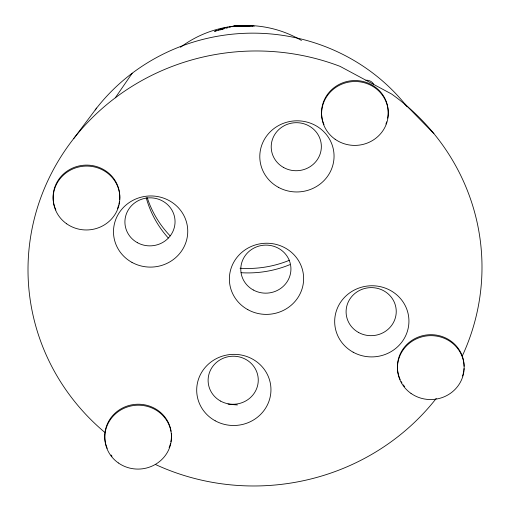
<?xml version="1.0" encoding="UTF-8"?>
<svg xmlns="http://www.w3.org/2000/svg" width="510" height="510" viewBox="0 0 510 510"><rect width="100%" height="100%" fill="white"/><g stroke="black" fill="none" stroke-linecap="round" stroke-linejoin="round"><path stroke-width="0.76" d="M115.292 97.818L132.192 73.236M73.746 138.529L96.639 108.069M214.901 31.237L220.766 29.644M222.232 29.248L224.432 28.656M225.904 28.254L228.104 27.661M220.441 29.816L222.851 29.172M231.757 26.762L234.555 26.087L249.486 25.883A57.19 54.774 -3.8 0 1 251.035 26.08M229.57 27.266L230.418 27.113M236.436 26.15L236.009 26.208L249.594 25.972M233.982 26.163L251.092 25.933L252.609 26.303M236.321 26.067L234.587 26.137A57.19 56.132 -65.8 0 0 232.311 26.59M404.812 103.887L433.908 133.639M373.734 84.443L373.371 83.736A8.377 8.02 -3.8 0 0 365.868 80.217M289.578 260.208A105.799 101.337 -3.8 0 1 240.044 268.222M170.136 235.875A105.799 101.337 -3.8 0 1 147.25 197.752M289.871 264.645A105.799 101.337 -3.8 0 1 241.128 272.71M168.268 237.985A105.799 101.337 -3.8 0 1 146.198 197.67M180.489 47.303A105.799 101.337 -3.8 0 1 301.467 40.468M214.506 31.327A74.524 71.381 -3.8 0 1 216.661 30.479M218.114 29.95A74.524 71.381 -3.8 0 1 227.893 27.189M229.423 26.883A74.524 71.381 -3.8 0 1 254.235 26.176M237.443 404.94A194.265 186.073 -3.8 0 1 228.015 404.105M95.185 109.95A194.265 186.073 -3.8 0 1 406.795 106.341M462.283 355.999A227.033 217.458 -3.8 0 0 391.654 94.063L340.087 66.37A227.033 217.458 -3.8 0 0 62.01 155.027A227.033 217.458 -3.8 0 0 104.531 432.148M436.254 398.425A227.033 217.458 -3.8 0 1 155.308 464.419M171.328 433.513A33.348 31.939 -3.8 0 1 170.869 441.845M170.538 443.343A33.348 31.939 -3.8 0 1 169.116 447.703M112.002 456.214A33.348 31.939 -3.8 0 1 111.052 455.016M107.215 448.398A33.348 31.939 -3.8 0 1 129.266 405.412A33.348 31.939 -3.8 0 1 171.06 431.262M464.017 368.551A33.348 31.939 -3.8 0 1 463.877 370.056M463.781 370.802A33.348 31.939 -3.8 0 1 462.564 376.01M404.666 386.669A33.348 31.939 -3.8 0 1 403.257 384.852M401.976 382.927A33.348 31.939 -3.8 0 1 401.204 381.595M400.178 379.548A33.348 31.939 -3.8 0 1 423.855 335.414A33.348 31.939 -3.8 0 1 464.094 366.263M119.474 201.227A33.348 31.939 -3.8 0 1 118.894 204.223M118.486 205.702A33.348 31.939 -3.8 0 1 117.472 208.584M55.87 209.973A33.348 31.939 -3.8 0 1 81.115 165.546A33.348 31.939 -3.8 0 1 119.652 199.729M324.003 124.714A33.348 31.939 -3.8 0 1 351.505 80.727A33.348 31.939 -3.8 0 1 387.657 118.161M386.695 121.871A33.348 31.939 -3.8 0 1 385.911 124.019M137.388 242.69A25.079 24.021 -3.8 0 0 175.051 221.773A25.079 24.021 -3.8 0 0 137.496 201.08A25.079 24.021 -3.8 0 0 137.388 242.69M253.266 289.98A25.079 24.021 -3.8 0 0 290.936 269.057A25.079 24.021 -3.8 0 0 253.381 248.364A25.079 24.021 -3.8 0 0 253.266 289.98M358.575 332.494A25.079 24.021 -3.8 0 0 396.244 311.578A25.079 24.021 -3.8 0 0 358.683 290.878A25.079 24.021 -3.8 0 0 358.575 332.494M220.594 401.089A25.079 24.021 -3.8 0 0 258.264 380.167A25.079 24.021 -3.8 0 0 220.702 359.473A25.079 24.021 -3.8 0 0 220.594 401.089M283.694 167.554A25.079 24.021 -3.8 0 0 321.357 146.631A25.079 24.021 -3.8 0 0 283.802 125.938A25.079 24.021 -3.8 0 0 283.694 167.554M118.333 462.94A33.348 31.939 -3.8 0 0 171.284 440.57A33.348 31.939 -3.8 0 0 124.848 407.923A33.348 31.939 -3.8 0 0 118.333 462.94M410.99 393.401A33.348 31.939 -3.8 0 0 463.941 371.025A33.348 31.939 -3.8 0 0 417.505 338.379A33.348 31.939 -3.8 0 0 410.99 393.401M66.689 223.82A33.348 31.939 -3.8 0 0 119.64 201.444A33.348 31.939 -3.8 0 0 73.198 168.804A33.348 31.939 -3.8 0 0 66.689 223.82M335.121 139.255A33.348 31.939 -3.8 0 0 388.072 116.886A33.348 31.939 -3.8 0 0 341.636 84.239A33.348 31.939 -3.8 0 0 335.121 139.255M131.975 262.395A37.134 35.566 -3.8 0 0 187.75 231.412A37.134 35.566 -3.8 0 0 132.141 200.774A37.134 35.566 -3.8 0 0 131.975 262.395M247.86 309.678A37.134 35.566 -3.8 0 0 303.635 278.702A37.134 35.566 -3.8 0 0 248.026 248.058A37.134 35.566 -3.8 0 0 247.86 309.678M353.162 352.2A37.134 35.566 -3.8 0 0 408.937 321.217A37.134 35.566 -3.8 0 0 353.328 290.579A37.134 35.566 -3.8 0 0 353.162 352.2M215.182 420.788A37.134 35.566 -3.8 0 0 270.957 389.812A37.134 35.566 -3.8 0 0 215.347 359.167A37.134 35.566 -3.8 0 0 215.182 420.788M278.281 187.253A37.134 35.566 -3.8 0 0 334.056 156.277A37.134 35.566 -3.8 0 0 278.447 125.632A37.134 35.566 -3.8 0 0 278.281 187.253"/></g></svg>
